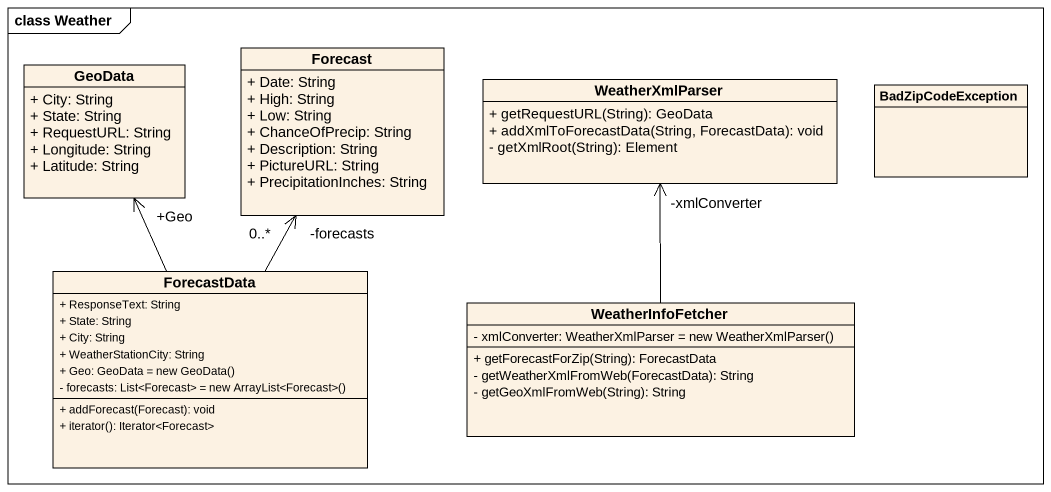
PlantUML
@startuml
mainframe class Weather
hide circle
hide empty members
skinparam classAttributeIconSize 0
class GeoData {
  + City: String
  + State: String
  + RequestURL: String
  + Longitude: String
  + Latitude: String
}
class Forecast {
  + Date: String
  + High: String
  + Low: String
  + ChanceOfPrecip: String
  + Description: String
  + PictureURL: String
  + PrecipitationInches: String
}
class WeatherXmlParser {
  + getRequestURL(String): GeoData
  + addXmlToForecastData(String, ForecastData): void
  - getXmlRoot(String): Element
}
class BadZipCodeException
class ForecastData {
  + ResponseText: String
  + State: String
  + City: String
  + WeatherStationCity: String
  {field} + Geo: GeoData = new GeoData()
  {field} - forecasts: List<Forecast> = new ArrayList<Forecast>()
  + addForecast(Forecast): void
  + iterator(): Iterator<Forecast>
}
class WeatherInfoFetcher {
  {field} - xmlConverter: WeatherXmlParser = new WeatherXmlParser()
  + getForecastForZip(String): ForecastData
  - getWeatherXmlFromWeb(ForecastData): String
  - getGeoXmlFromWeb(String): String
}
ForecastData -up-> "+Geo" GeoData
ForecastData -up-> "-forecasts\n0..*" Forecast
WeatherInfoFetcher -up-> "-xmlConverter" WeatherXmlParser
@enduml
